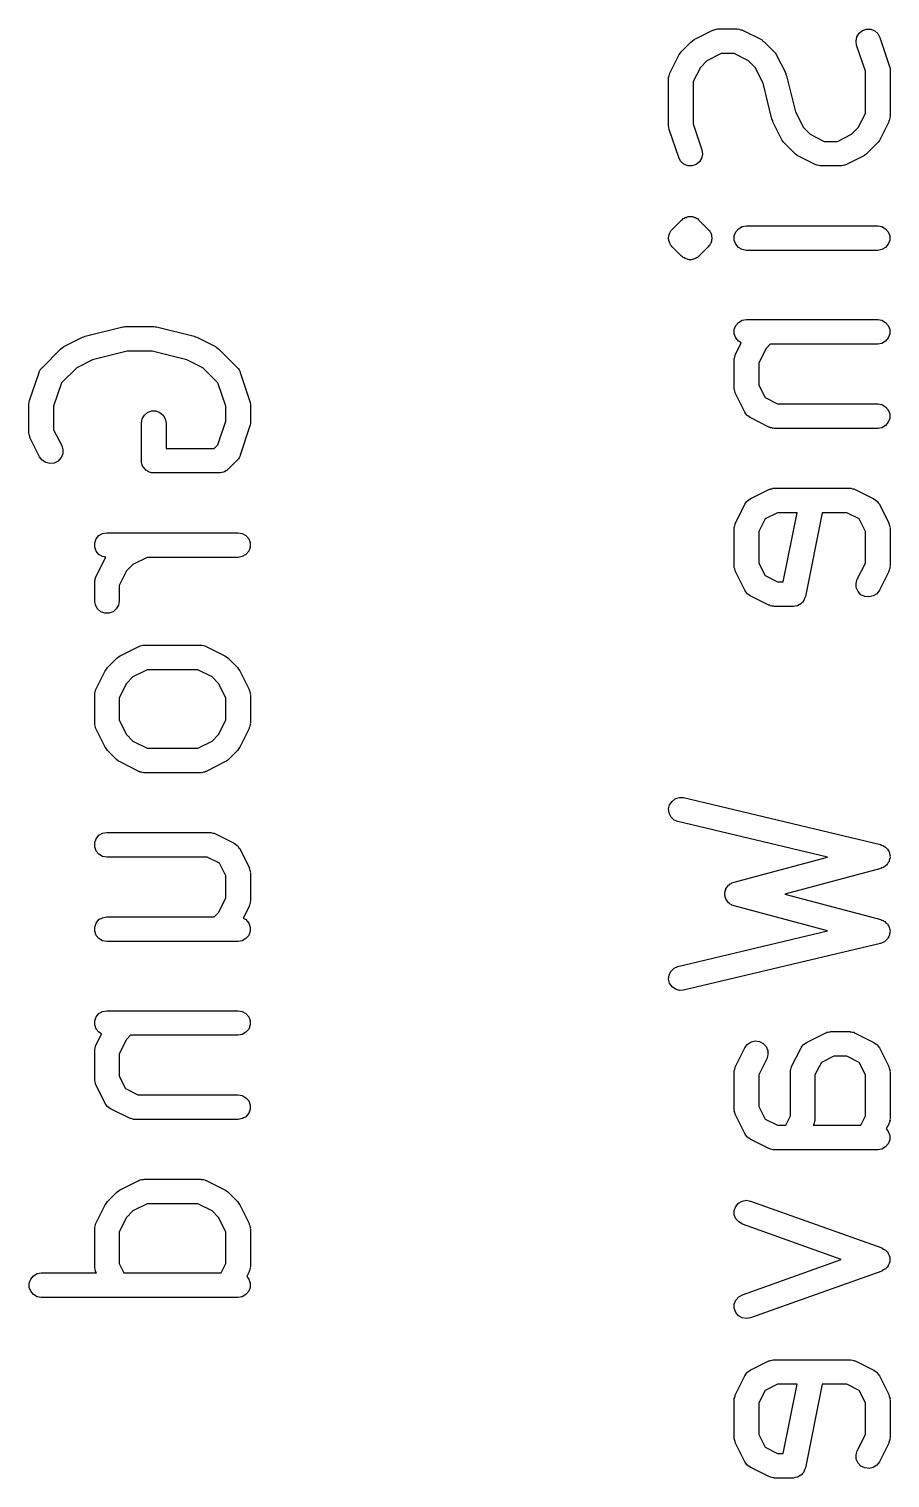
# Model space of a CAD drawing. Extents: x 91.3 to 189.8, y -113.5 to -60.4.
# Drawn here: x 138.71 to 142.21, y -106.46 to -100.57 of the extents above; entities that cross this region are included whole.
import ezdxf

# ---------------------------------------------------------------- set-up
doc = ezdxf.new("R2010")
doc.units = 0
doc.header["$MEASUREMENT"] = 0
doc.layers.add('BLACK', color=7, linetype='CONTINUOUS')

msp = doc.modelspace()

# ---------------------------------------------------------------- linework, layer by layer
at = {"layer": 'Black'}
for p, q in [((141.403, -100.622), (141.409, -100.617)), ((141.409, -100.617), (141.416, -100.612)), ((141.416, -100.612), (141.492, -100.574)), ((141.492, -100.574), (141.495, -100.574)), ((141.495, -100.574), (141.497, -100.572)), ((141.497, -100.572), (141.503, -100.571)), ((141.503, -100.571), (141.509, -100.569)), ((141.509, -100.569), (141.511, -100.57)), ((141.511, -100.57), (141.514, -100.569)), ((141.514, -100.569), (141.59, -100.569)), ((141.59, -100.569), (141.593, -100.57)), ((141.593, -100.57), (141.596, -100.569)), ((141.596, -100.569), (141.602, -100.571)), ((141.602, -100.571), (141.608, -100.572)), ((141.608, -100.572), (141.61, -100.574)), ((141.61, -100.574), (141.613, -100.574)), ((141.613, -100.574), (141.689, -100.612)), ((141.689, -100.612), (141.695, -100.617)), ((141.695, -100.617), (141.702, -100.622)), ((142.074, -100.618), (142.077, -100.601)), ((142.076, -100.635), (142.074, -100.618)), ((142.077, -100.601), (142.086, -100.586)), ((142.086, -100.586), (142.1, -100.575)), ((142.1, -100.575), (142.116, -100.57)), ((142.116, -100.57), (142.134, -100.57)), ((142.134, -100.57), (142.15, -100.576)), ((142.15, -100.576), (142.163, -100.588)), ((142.163, -100.588), (142.171, -100.603)), ((142.171, -100.603), (142.209, -100.718)), ((141.317, -100.749), (141.355, -100.673)), ((141.355, -100.673), (141.36, -100.666)), ((141.36, -100.666), (141.365, -100.66)), ((141.365, -100.66), (141.403, -100.622)), ((141.526, -100.669), (141.468, -100.698)), ((141.579, -100.669), (141.526, -100.669)), ((141.637, -100.698), (141.579, -100.669)), ((141.702, -100.622), (141.74, -100.66)), ((141.74, -100.66), (141.745, -100.666)), ((141.745, -100.666), (141.749, -100.673)), ((141.749, -100.673), (141.788, -100.749)), ((142.112, -100.741), (142.076, -100.635)), ((141.441, -100.725), (141.412, -100.783)), ((141.468, -100.698), (141.441, -100.725)), ((141.664, -100.725), (141.637, -100.698)), ((141.696, -100.789), (141.664, -100.725)), ((142.209, -100.718), (142.211, -100.725)), ((142.211, -100.725), (142.212, -100.733)), ((142.212, -100.733), (142.212, -100.924)), ((141.312, -100.766), (141.314, -100.76)), ((141.312, -100.769), (141.312, -100.766)), ((141.312, -100.771), (141.312, -100.769)), ((141.312, -100.962), (141.312, -100.771)), ((141.314, -100.76), (141.315, -100.754)), ((141.315, -100.754), (141.316, -100.752)), ((141.316, -100.752), (141.317, -100.749)), ((141.412, -100.783), (141.412, -100.954)), ((141.732, -100.936), (141.696, -100.789)), ((141.788, -100.749), (141.789, -100.754)), ((141.789, -100.754), (141.791, -100.759)), ((141.791, -100.759), (141.828, -100.906)), ((142.112, -100.912), (142.112, -100.741)), ((141.828, -100.906), (141.86, -100.97)), ((142.083, -100.97), (142.112, -100.912)), ((141.313, -100.97), (141.312, -100.962)), ((141.314, -100.978), (141.313, -100.97)), ((141.412, -100.954), (141.447, -101.06)), ((141.735, -100.941), (141.732, -100.936)), ((141.736, -100.946), (141.735, -100.941)), ((141.774, -101.022), (141.736, -100.946)), ((141.86, -100.97), (141.887, -100.997)), ((142.056, -100.997), (142.083, -100.97)), ((142.207, -100.946), (142.169, -101.022)), ((142.209, -100.941), (142.207, -100.943)), ((142.207, -100.943), (142.207, -100.946)), ((142.21, -100.935), (142.209, -100.941)), ((142.212, -100.93), (142.21, -100.935)), ((142.212, -100.924), (142.211, -100.927)), ((142.211, -100.927), (142.212, -100.93)), ((141.353, -101.092), (141.314, -100.978)), ((141.779, -101.029), (141.774, -101.022)), ((141.784, -101.035), (141.779, -101.029)), ((141.887, -100.997), (141.945, -101.026)), ((141.945, -101.026), (141.998, -101.026)), ((141.998, -101.026), (142.056, -100.997)), ((142.164, -101.029), (142.159, -101.035)), ((142.169, -101.022), (142.164, -101.029)), ((141.45, -101.078), (141.446, -101.095)), ((141.447, -101.06), (141.45, -101.078)), ((141.822, -101.073), (141.784, -101.035)), ((141.828, -101.078), (141.822, -101.073)), ((141.835, -101.083), (141.828, -101.078)), ((141.911, -101.121), (141.835, -101.083)), ((142.108, -101.083), (142.032, -101.121)), ((142.115, -101.078), (142.108, -101.083)), ((142.121, -101.073), (142.115, -101.078)), ((142.159, -101.035), (142.121, -101.073)), ((141.361, -101.107), (141.353, -101.092)), ((141.374, -101.119), (141.361, -101.107)), ((141.39, -101.125), (141.374, -101.119)), ((141.407, -101.126), (141.39, -101.125)), ((141.424, -101.12), (141.407, -101.126)), ((141.437, -101.109), (141.424, -101.12)), ((141.446, -101.095), (141.437, -101.109)), ((141.914, -101.122), (141.911, -101.121)), ((141.916, -101.123), (141.914, -101.122)), ((141.922, -101.124), (141.916, -101.123)), ((141.928, -101.126), (141.922, -101.124)), ((141.93, -101.126), (141.928, -101.126)), ((141.933, -101.126), (141.93, -101.126)), ((142.01, -101.126), (141.933, -101.126)), ((142.012, -101.126), (142.01, -101.126)), ((142.015, -101.126), (142.012, -101.126)), ((142.021, -101.124), (142.015, -101.126)), ((142.027, -101.123), (142.021, -101.124)), ((142.029, -101.122), (142.027, -101.123)), ((142.032, -101.121), (142.029, -101.122)), ((141.324, -101.387), (141.327, -101.384)), ((141.327, -101.384), (141.365, -101.346)), ((141.365, -101.346), (141.368, -101.343)), ((141.368, -101.343), (141.371, -101.34)), ((141.371, -101.34), (141.375, -101.338)), ((141.375, -101.338), (141.379, -101.336)), ((141.379, -101.336), (141.383, -101.335)), ((141.383, -101.335), (141.387, -101.333)), ((141.387, -101.333), (141.391, -101.332)), ((141.391, -101.332), (141.396, -101.331)), ((141.396, -101.331), (141.4, -101.332)), ((141.4, -101.332), (141.404, -101.331)), ((141.404, -101.331), (141.409, -101.332)), ((141.409, -101.332), (141.413, -101.333)), ((141.413, -101.333), (141.417, -101.335)), ((141.417, -101.335), (141.421, -101.336)), ((141.421, -101.336), (141.425, -101.338)), ((141.425, -101.338), (141.429, -101.34)), ((141.429, -101.34), (141.432, -101.343)), ((141.432, -101.343), (141.435, -101.346)), ((141.435, -101.346), (141.473, -101.384)), ((141.473, -101.384), (141.476, -101.387)), ((141.585, -101.394), (141.596, -101.381)), ((141.596, -101.381), (141.611, -101.372)), ((141.611, -101.372), (141.629, -101.369)), ((141.629, -101.369), (142.162, -101.369)), ((142.162, -101.369), (142.179, -101.372)), ((142.179, -101.372), (142.194, -101.381)), ((142.194, -101.381), (142.205, -101.394)), ((141.312, -101.415), (141.313, -101.413)), ((141.312, -101.419), (141.312, -101.415)), ((141.312, -101.423), (141.312, -101.419)), ((141.313, -101.426), (141.312, -101.423)), ((141.313, -101.408), (141.314, -101.406)), ((141.313, -101.41), (141.313, -101.408)), ((141.313, -101.413), (141.313, -101.41)), ((141.313, -101.428), (141.313, -101.426)), ((141.313, -101.43), (141.313, -101.428)), ((141.314, -101.432), (141.313, -101.43)), ((141.314, -101.406), (141.315, -101.402)), ((141.315, -101.436), (141.314, -101.432)), ((141.315, -101.402), (141.317, -101.398)), ((141.317, -101.44), (141.315, -101.436)), ((141.317, -101.398), (141.318, -101.396)), ((141.318, -101.442), (141.317, -101.44)), ((141.318, -101.396), (141.319, -101.394)), ((141.319, -101.444), (141.318, -101.442)), ((141.319, -101.394), (141.32, -101.392)), ((141.32, -101.392), (141.321, -101.39)), ((141.321, -101.39), (141.324, -101.387)), ((141.476, -101.387), (141.479, -101.39)), ((141.479, -101.39), (141.48, -101.392)), ((141.48, -101.392), (141.481, -101.394)), ((141.481, -101.394), (141.482, -101.396)), ((141.482, -101.442), (141.481, -101.444)), ((141.482, -101.396), (141.483, -101.398)), ((141.483, -101.44), (141.482, -101.442)), ((141.483, -101.398), (141.485, -101.402)), ((141.485, -101.436), (141.483, -101.44)), ((141.485, -101.402), (141.486, -101.406)), ((141.486, -101.432), (141.485, -101.436)), ((141.486, -101.406), (141.487, -101.408)), ((141.487, -101.43), (141.486, -101.432)), ((141.487, -101.408), (141.487, -101.41)), ((141.487, -101.41), (141.487, -101.413)), ((141.487, -101.413), (141.488, -101.415)), ((141.488, -101.423), (141.487, -101.426)), ((141.487, -101.426), (141.487, -101.428)), ((141.487, -101.428), (141.487, -101.43)), ((141.488, -101.415), (141.488, -101.419)), ((141.488, -101.419), (141.488, -101.423)), ((141.579, -101.41), (141.585, -101.394)), ((141.579, -101.428), (141.579, -101.41)), ((141.585, -101.444), (141.579, -101.428)), ((142.205, -101.394), (142.211, -101.41)), ((142.211, -101.428), (142.205, -101.444)), ((142.211, -101.41), (142.211, -101.428)), ((141.32, -101.446), (141.319, -101.444)), ((141.321, -101.448), (141.32, -101.446)), ((141.324, -101.451), (141.321, -101.448)), ((141.327, -101.454), (141.324, -101.451)), ((141.365, -101.492), (141.327, -101.454)), ((141.368, -101.495), (141.365, -101.492)), ((141.371, -101.498), (141.368, -101.495)), ((141.375, -101.5), (141.371, -101.498)), ((141.379, -101.502), (141.375, -101.5)), ((141.425, -101.5), (141.421, -101.502)), ((141.429, -101.498), (141.425, -101.5)), ((141.432, -101.495), (141.429, -101.498)), ((141.435, -101.492), (141.432, -101.495)), ((141.473, -101.454), (141.435, -101.492)), ((141.476, -101.451), (141.473, -101.454)), ((141.479, -101.448), (141.476, -101.451)), ((141.48, -101.446), (141.479, -101.448)), ((141.481, -101.444), (141.48, -101.446)), ((141.596, -101.457), (141.585, -101.444)), ((141.611, -101.466), (141.596, -101.457)), ((141.629, -101.469), (141.611, -101.466)), ((142.162, -101.469), (141.629, -101.469)), ((142.179, -101.466), (142.162, -101.469)), ((142.194, -101.457), (142.179, -101.466)), ((142.205, -101.444), (142.194, -101.457)), ((141.383, -101.504), (141.379, -101.502)), ((141.387, -101.505), (141.383, -101.504)), ((141.391, -101.506), (141.387, -101.505)), ((141.396, -101.507), (141.391, -101.506)), ((141.4, -101.507), (141.396, -101.507)), ((141.404, -101.507), (141.4, -101.507)), ((141.409, -101.506), (141.404, -101.507)), ((141.413, -101.505), (141.409, -101.506)), ((141.417, -101.504), (141.413, -101.505)), ((141.421, -101.502), (141.417, -101.504)), ((138.94, -101.818), (139.093, -101.78)), ((139.093, -101.78), (139.099, -101.78)), ((139.099, -101.78), (139.105, -101.779)), ((139.105, -101.779), (139.219, -101.779)), ((139.219, -101.779), (139.225, -101.78)), ((139.225, -101.78), (139.231, -101.78)), ((139.231, -101.78), (139.384, -101.818)), ((141.579, -101.791), (141.585, -101.775)), ((141.579, -101.809), (141.579, -101.791)), ((141.585, -101.775), (141.596, -101.762)), ((141.596, -101.762), (141.611, -101.753)), ((141.611, -101.753), (141.629, -101.75)), ((141.629, -101.75), (142.162, -101.75)), ((142.162, -101.75), (142.179, -101.753)), ((142.179, -101.753), (142.194, -101.762)), ((142.194, -101.762), (142.205, -101.775)), ((142.205, -101.775), (142.211, -101.791)), ((142.211, -101.791), (142.211, -101.809)), ((138.854, -101.86), (138.93, -101.822)), ((138.93, -101.822), (138.935, -101.82)), ((138.935, -101.82), (138.94, -101.818)), ((139.384, -101.818), (139.389, -101.82)), ((139.389, -101.82), (139.394, -101.822)), ((139.394, -101.822), (139.47, -101.86)), ((141.585, -101.825), (141.579, -101.809)), ((141.584, -101.892), (141.607, -101.845)), ((141.596, -101.838), (141.585, -101.825)), ((141.607, -101.845), (141.596, -101.838)), ((141.725, -101.85), (141.708, -101.868)), ((142.162, -101.85), (141.725, -101.85)), ((142.179, -101.847), (142.162, -101.85)), ((142.194, -101.838), (142.179, -101.847)), ((142.205, -101.825), (142.194, -101.838)), ((142.211, -101.809), (142.205, -101.825)), ((138.765, -101.946), (138.841, -101.869)), ((138.841, -101.869), (138.847, -101.865)), ((138.847, -101.865), (138.854, -101.86)), ((138.97, -101.914), (138.906, -101.946)), ((139.111, -101.879), (138.97, -101.914)), ((139.213, -101.879), (139.111, -101.879)), ((139.354, -101.914), (139.213, -101.879)), ((139.418, -101.946), (139.354, -101.914)), ((139.47, -101.86), (139.476, -101.865)), ((139.476, -101.865), (139.483, -101.869)), ((139.483, -101.869), (139.559, -101.946)), ((141.579, -101.909), (141.581, -101.903)), ((141.579, -101.911), (141.579, -101.909)), ((141.579, -101.914), (141.579, -101.911)), ((141.579, -102.029), (141.579, -101.914)), ((141.581, -101.903), (141.582, -101.897)), ((141.582, -101.897), (141.583, -101.895)), ((141.583, -101.895), (141.584, -101.892)), ((141.708, -101.868), (141.679, -101.926)), ((138.714, -102.079), (138.753, -101.965)), ((138.753, -101.965), (138.754, -101.963)), ((138.754, -101.963), (138.755, -101.96)), ((138.755, -101.96), (138.758, -101.955)), ((138.758, -101.955), (138.761, -101.95)), ((138.761, -101.95), (138.763, -101.948)), ((138.763, -101.948), (138.765, -101.946)), ((138.906, -101.946), (138.844, -102.008)), ((139.48, -102.008), (139.418, -101.946)), ((139.559, -101.946), (139.561, -101.948)), ((139.561, -101.948), (139.563, -101.95)), ((139.563, -101.95), (139.566, -101.955)), ((139.566, -101.955), (139.569, -101.96)), ((139.569, -101.96), (139.57, -101.963)), ((139.57, -101.963), (139.571, -101.965)), ((139.571, -101.965), (139.609, -102.079)), ((141.679, -101.926), (141.679, -102.017)), ((138.844, -102.008), (138.812, -102.103)), ((139.512, -102.103), (139.48, -102.008)), ((141.579, -102.031), (141.579, -102.029)), ((141.579, -102.034), (141.579, -102.031)), ((141.679, -102.017), (141.704, -102.067)), ((138.712, -102.095), (138.713, -102.087)), ((138.713, -102.087), (138.714, -102.079)), ((139.609, -102.079), (139.611, -102.087)), ((139.611, -102.087), (139.612, -102.095)), ((141.581, -102.04), (141.579, -102.034)), ((141.582, -102.046), (141.581, -102.04)), ((141.583, -102.048), (141.582, -102.046)), ((141.584, -102.051), (141.583, -102.048)), ((141.622, -102.127), (141.584, -102.051)), ((141.704, -102.067), (141.755, -102.093)), ((138.712, -102.21), (138.712, -102.095)), ((138.812, -102.103), (138.812, -102.198)), ((139.172, -102.154), (139.181, -102.139)), ((139.181, -102.139), (139.194, -102.128)), ((139.194, -102.128), (139.21, -102.122)), ((139.21, -102.122), (139.228, -102.122)), ((139.228, -102.122), (139.244, -102.128)), ((139.244, -102.128), (139.257, -102.139)), ((139.257, -102.139), (139.266, -102.154)), ((139.512, -102.163), (139.512, -102.103)), ((139.612, -102.095), (139.612, -102.171)), ((141.626, -102.133), (141.622, -102.127)), ((141.63, -102.139), (141.626, -102.133)), ((141.631, -102.14), (141.63, -102.139)), ((141.632, -102.141), (141.631, -102.14)), ((141.638, -102.145), (141.632, -102.141)), ((141.644, -102.149), (141.638, -102.145)), ((141.72, -102.188), (141.644, -102.149)), ((141.755, -102.093), (142.162, -102.093)), ((142.162, -102.093), (142.179, -102.096)), ((142.179, -102.096), (142.194, -102.105)), ((142.194, -102.105), (142.205, -102.118)), ((142.205, -102.118), (142.211, -102.134)), ((142.211, -102.134), (142.211, -102.152)), ((138.812, -102.198), (138.845, -102.263)), ((139.169, -102.171), (139.172, -102.154)), ((139.169, -102.324), (139.169, -102.171)), ((139.266, -102.154), (139.269, -102.171)), ((139.269, -102.171), (139.269, -102.274)), ((139.48, -102.259), (139.512, -102.163)), ((139.609, -102.187), (139.571, -102.302)), ((139.611, -102.179), (139.609, -102.187)), ((139.612, -102.171), (139.611, -102.179)), ((141.723, -102.188), (141.72, -102.188)), ((141.726, -102.19), (141.723, -102.188)), ((141.732, -102.191), (141.726, -102.19)), ((141.737, -102.193), (141.732, -102.191)), ((141.74, -102.192), (141.737, -102.193)), ((141.743, -102.193), (141.74, -102.192)), ((142.162, -102.193), (141.743, -102.193)), ((142.179, -102.19), (142.162, -102.193)), ((142.194, -102.181), (142.179, -102.19)), ((142.205, -102.168), (142.194, -102.181)), ((142.211, -102.152), (142.205, -102.168)), ((138.712, -102.212), (138.712, -102.21)), ((138.712, -102.215), (138.712, -102.212)), ((138.714, -102.221), (138.712, -102.215)), ((138.715, -102.227), (138.714, -102.221)), ((138.716, -102.229), (138.715, -102.227)), ((138.717, -102.232), (138.716, -102.229)), ((138.755, -102.308), (138.717, -102.232)), ((138.845, -102.263), (138.85, -102.28)), ((139.465, -102.274), (139.48, -102.259)), ((138.766, -102.322), (138.755, -102.308)), ((138.78, -102.332), (138.766, -102.322)), ((138.83, -102.326), (138.814, -102.334)), ((138.842, -102.313), (138.83, -102.326)), ((138.849, -102.297), (138.842, -102.313)), ((138.85, -102.28), (138.849, -102.297)), ((139.17, -102.328), (139.169, -102.324)), ((139.269, -102.274), (139.465, -102.274)), ((139.559, -102.321), (139.521, -102.359)), ((139.561, -102.319), (139.559, -102.321)), ((139.563, -102.317), (139.561, -102.319)), ((139.566, -102.312), (139.563, -102.317)), ((139.569, -102.307), (139.566, -102.312)), ((139.57, -102.304), (139.569, -102.307)), ((139.571, -102.302), (139.57, -102.304)), ((138.797, -102.336), (138.78, -102.332)), ((138.814, -102.334), (138.797, -102.336)), ((139.17, -102.332), (139.17, -102.328)), ((139.171, -102.337), (139.17, -102.332)), ((139.172, -102.341), (139.171, -102.337)), ((139.174, -102.345), (139.172, -102.341)), ((139.176, -102.349), (139.174, -102.345)), ((139.179, -102.352), (139.176, -102.349)), ((139.181, -102.356), (139.179, -102.352)), ((139.184, -102.359), (139.181, -102.356)), ((139.187, -102.362), (139.184, -102.359)), ((139.191, -102.364), (139.187, -102.362)), ((139.194, -102.367), (139.191, -102.364)), ((139.198, -102.369), (139.194, -102.367)), ((139.202, -102.371), (139.198, -102.369)), ((139.206, -102.372), (139.202, -102.371)), ((139.21, -102.373), (139.206, -102.372)), ((139.215, -102.373), (139.21, -102.373)), ((139.219, -102.374), (139.215, -102.373)), ((139.486, -102.374), (139.219, -102.374)), ((139.488, -102.373), (139.486, -102.374)), ((139.49, -102.374), (139.488, -102.373)), ((139.496, -102.372), (139.49, -102.374)), ((139.503, -102.371), (139.496, -102.372)), ((139.505, -102.37), (139.503, -102.371)), ((139.507, -102.369), (139.505, -102.37)), ((139.512, -102.365), (139.507, -102.369)), ((139.518, -102.362), (139.512, -102.365)), ((139.519, -102.36), (139.518, -102.362)), ((139.521, -102.359), (139.519, -102.36)), ((141.644, -102.479), (141.72, -102.441)), ((141.72, -102.441), (141.723, -102.44)), ((141.723, -102.44), (141.726, -102.439)), ((141.726, -102.439), (141.732, -102.438)), ((141.732, -102.438), (141.737, -102.436)), ((141.737, -102.436), (141.74, -102.436)), ((141.74, -102.436), (141.743, -102.436)), ((141.743, -102.436), (142.048, -102.436)), ((142.048, -102.436), (142.05, -102.436)), ((142.05, -102.436), (142.053, -102.436)), ((142.053, -102.436), (142.059, -102.438)), ((142.059, -102.438), (142.065, -102.439)), ((142.065, -102.439), (142.067, -102.44)), ((142.067, -102.44), (142.07, -102.441)), ((142.07, -102.441), (142.146, -102.479)), ((141.584, -102.578), (141.622, -102.501)), ((141.622, -102.501), (141.626, -102.496)), ((141.626, -102.496), (141.63, -102.489)), ((141.63, -102.489), (141.631, -102.489)), ((141.631, -102.489), (141.632, -102.488)), ((141.632, -102.488), (141.638, -102.483)), ((141.638, -102.483), (141.644, -102.479)), ((142.146, -102.479), (142.152, -102.483)), ((142.152, -102.483), (142.158, -102.488)), ((142.158, -102.488), (142.159, -102.489)), ((142.159, -102.489), (142.16, -102.489)), ((142.16, -102.489), (142.164, -102.496)), ((142.164, -102.496), (142.169, -102.501)), ((142.169, -102.501), (142.207, -102.578)), ((141.704, -102.561), (141.679, -102.612)), ((141.755, -102.536), (141.704, -102.561)), ((141.834, -102.536), (141.755, -102.536)), ((141.778, -102.817), (141.834, -102.536)), ((141.936, -102.536), (141.868, -102.876)), ((142.036, -102.536), (141.936, -102.536)), ((142.087, -102.561), (142.036, -102.536)), ((142.112, -102.612), (142.087, -102.561)), ((138.996, -102.628), (139.011, -102.62)), ((139.011, -102.62), (139.029, -102.617)), ((139.029, -102.617), (139.562, -102.617)), ((139.562, -102.617), (139.579, -102.62)), ((139.579, -102.62), (139.594, -102.628)), ((141.579, -102.594), (141.581, -102.589)), ((141.579, -102.597), (141.579, -102.594)), ((141.579, -102.6), (141.579, -102.597)), ((141.579, -102.752), (141.579, -102.6)), ((141.581, -102.589), (141.582, -102.583)), ((141.582, -102.583), (141.583, -102.58)), ((141.583, -102.58), (141.584, -102.578)), ((141.679, -102.612), (141.679, -102.741)), ((142.112, -102.741), (142.112, -102.612)), ((142.207, -102.578), (142.207, -102.58)), ((142.207, -102.58), (142.209, -102.583)), ((142.209, -102.583), (142.21, -102.589)), ((142.21, -102.589), (142.212, -102.594)), ((142.212, -102.594), (142.211, -102.597)), ((142.211, -102.597), (142.212, -102.6)), ((142.212, -102.6), (142.212, -102.752)), ((138.979, -102.658), (138.985, -102.642)), ((138.979, -102.675), (138.979, -102.658)), ((138.985, -102.692), (138.979, -102.675)), ((138.985, -102.642), (138.996, -102.628)), ((139.594, -102.628), (139.605, -102.642)), ((139.605, -102.642), (139.611, -102.658)), ((139.611, -102.675), (139.605, -102.692)), ((139.611, -102.658), (139.611, -102.675)), ((138.984, -102.797), (139.022, -102.72)), ((138.996, -102.705), (138.985, -102.692)), ((139.011, -102.714), (138.996, -102.705)), ((139.025, -102.716), (139.011, -102.714)), ((139.022, -102.72), (139.025, -102.716)), ((139.193, -102.717), (139.134, -102.746)), ((139.562, -102.717), (139.193, -102.717)), ((139.579, -102.714), (139.562, -102.717)), ((139.594, -102.705), (139.579, -102.714)), ((139.605, -102.692), (139.594, -102.705)), ((138.983, -102.799), (138.984, -102.797)), ((139.108, -102.772), (139.079, -102.831)), ((139.134, -102.746), (139.108, -102.772)), ((141.579, -102.755), (141.579, -102.752)), ((141.579, -102.758), (141.579, -102.755)), ((141.581, -102.764), (141.579, -102.758)), ((141.582, -102.769), (141.581, -102.764)), ((141.583, -102.772), (141.582, -102.769)), ((141.584, -102.775), (141.583, -102.772)), ((141.622, -102.851), (141.584, -102.775)), ((141.679, -102.741), (141.704, -102.791)), ((141.704, -102.791), (141.755, -102.817)), ((142.079, -102.806), (142.112, -102.741)), ((142.207, -102.775), (142.169, -102.851)), ((142.209, -102.769), (142.207, -102.772)), ((142.207, -102.772), (142.207, -102.775)), ((142.21, -102.764), (142.209, -102.769)), ((142.212, -102.758), (142.21, -102.764)), ((142.212, -102.752), (142.211, -102.755)), ((142.211, -102.755), (142.212, -102.758)), ((138.979, -102.813), (138.981, -102.808)), ((138.979, -102.816), (138.979, -102.813)), ((138.979, -102.819), (138.979, -102.816)), ((138.979, -102.895), (138.979, -102.819)), ((138.981, -102.808), (138.982, -102.802)), ((138.982, -102.802), (138.983, -102.799)), ((139.079, -102.831), (139.079, -102.895)), ((141.626, -102.857), (141.622, -102.851)), ((141.755, -102.817), (141.778, -102.817)), ((142.074, -102.823), (142.079, -102.806)), ((142.075, -102.84), (142.074, -102.823)), ((142.082, -102.856), (142.075, -102.84)), ((142.094, -102.869), (142.082, -102.856)), ((142.169, -102.851), (142.158, -102.865)), ((138.982, -102.912), (138.979, -102.895)), ((138.99, -102.927), (138.982, -102.912)), ((139.076, -102.912), (139.067, -102.927)), ((139.079, -102.895), (139.076, -102.912)), ((141.63, -102.863), (141.626, -102.857)), ((141.631, -102.864), (141.63, -102.863)), ((141.632, -102.865), (141.631, -102.864)), ((141.638, -102.869), (141.632, -102.865)), ((141.644, -102.873), (141.638, -102.869)), ((141.72, -102.911), (141.644, -102.873)), ((141.723, -102.912), (141.72, -102.911)), ((141.726, -102.914), (141.723, -102.912)), ((141.732, -102.915), (141.726, -102.914)), ((141.737, -102.916), (141.732, -102.915)), ((141.827, -102.915), (141.819, -102.917)), ((141.835, -102.914), (141.827, -102.915)), ((141.836, -102.914), (141.835, -102.914)), ((141.843, -102.91), (141.836, -102.914)), ((141.836, -102.914), (141.836, -102.914)), ((141.85, -102.906), (141.843, -102.91)), ((141.851, -102.905), (141.85, -102.906)), ((141.856, -102.899), (141.851, -102.905)), ((141.851, -102.905), (141.851, -102.905)), ((141.862, -102.893), (141.856, -102.899)), ((141.865, -102.884), (141.862, -102.892)), ((141.862, -102.892), (141.862, -102.892)), ((141.862, -102.892), (141.862, -102.893)), ((141.868, -102.876), (141.865, -102.884)), ((142.11, -102.876), (142.094, -102.869)), ((142.127, -102.878), (142.11, -102.876)), ((142.144, -102.874), (142.127, -102.878)), ((142.158, -102.865), (142.144, -102.874)), ((139.004, -102.939), (138.99, -102.927)), ((139.02, -102.944), (139.004, -102.939)), ((139.037, -102.944), (139.02, -102.944)), ((139.054, -102.939), (139.037, -102.944)), ((139.067, -102.927), (139.054, -102.939)), ((141.74, -102.916), (141.737, -102.916)), ((141.743, -102.917), (141.74, -102.916)), ((141.819, -102.917), (141.743, -102.917)), ((139.082, -103.117), (139.159, -103.079)), ((139.159, -103.079), (139.161, -103.078)), ((139.161, -103.078), (139.164, -103.077)), ((139.164, -103.077), (139.17, -103.076)), ((139.17, -103.076), (139.175, -103.074)), ((139.175, -103.074), (139.178, -103.074)), ((139.178, -103.074), (139.181, -103.074)), ((139.181, -103.074), (139.41, -103.074)), ((139.41, -103.074), (139.412, -103.074)), ((139.412, -103.074), (139.415, -103.074)), ((139.415, -103.074), (139.421, -103.076)), ((139.421, -103.076), (139.427, -103.077)), ((139.427, -103.077), (139.429, -103.078)), ((139.429, -103.078), (139.432, -103.079)), ((139.432, -103.079), (139.508, -103.117)), ((139.031, -103.165), (139.069, -103.127)), ((139.069, -103.127), (139.076, -103.122)), ((139.076, -103.122), (139.082, -103.117)), ((139.508, -103.117), (139.515, -103.122)), ((139.515, -103.122), (139.521, -103.127)), ((139.521, -103.127), (139.559, -103.165)), ((138.984, -103.254), (139.022, -103.178)), ((139.022, -103.178), (139.027, -103.171)), ((139.027, -103.171), (139.031, -103.165)), ((139.134, -103.203), (139.108, -103.23)), ((139.193, -103.174), (139.134, -103.203)), ((139.398, -103.174), (139.193, -103.174)), ((139.456, -103.203), (139.398, -103.174)), ((139.483, -103.23), (139.456, -103.203)), ((139.559, -103.165), (139.564, -103.171)), ((139.564, -103.171), (139.569, -103.178)), ((139.569, -103.178), (139.607, -103.254)), ((138.979, -103.27), (138.981, -103.265)), ((138.981, -103.265), (138.982, -103.259)), ((138.982, -103.259), (138.983, -103.257)), ((138.983, -103.257), (138.984, -103.254)), ((139.108, -103.23), (139.079, -103.288)), ((139.512, -103.288), (139.483, -103.23)), ((139.607, -103.254), (139.607, -103.257)), ((139.607, -103.257), (139.609, -103.259)), ((139.609, -103.259), (139.61, -103.265)), ((139.61, -103.265), (139.612, -103.27)), ((138.979, -103.273), (138.979, -103.27)), ((138.979, -103.276), (138.979, -103.273)), ((138.979, -103.39), (138.979, -103.276)), ((139.079, -103.288), (139.079, -103.379)), ((139.512, -103.379), (139.512, -103.288)), ((139.612, -103.27), (139.611, -103.273)), ((139.611, -103.273), (139.612, -103.276)), ((139.612, -103.276), (139.612, -103.39)), ((139.079, -103.379), (139.108, -103.437)), ((139.483, -103.437), (139.512, -103.379)), ((138.979, -103.393), (138.979, -103.39)), ((138.979, -103.396), (138.979, -103.393)), ((138.981, -103.402), (138.979, -103.396)), ((138.982, -103.408), (138.981, -103.402)), ((138.983, -103.41), (138.982, -103.408)), ((138.984, -103.413), (138.983, -103.41)), ((139.022, -103.489), (138.984, -103.413)), ((139.108, -103.437), (139.134, -103.464)), ((139.456, -103.464), (139.483, -103.437)), ((139.607, -103.413), (139.569, -103.489)), ((139.609, -103.408), (139.607, -103.41)), ((139.607, -103.41), (139.607, -103.413)), ((139.61, -103.402), (139.609, -103.408)), ((139.612, -103.396), (139.61, -103.402)), ((139.612, -103.39), (139.611, -103.393)), ((139.611, -103.393), (139.612, -103.396)), ((139.027, -103.495), (139.022, -103.489)), ((139.031, -103.502), (139.027, -103.495)), ((139.069, -103.54), (139.031, -103.502)), ((139.134, -103.464), (139.193, -103.493)), ((139.193, -103.493), (139.398, -103.493)), ((139.398, -103.493), (139.456, -103.464)), ((139.559, -103.502), (139.521, -103.54)), ((139.564, -103.495), (139.559, -103.502)), ((139.569, -103.489), (139.564, -103.495)), ((139.076, -103.545), (139.069, -103.54)), ((139.082, -103.549), (139.076, -103.545)), ((139.159, -103.588), (139.082, -103.549)), ((139.508, -103.549), (139.432, -103.588)), ((139.515, -103.545), (139.508, -103.549)), ((139.521, -103.54), (139.515, -103.545)), ((139.161, -103.588), (139.159, -103.588)), ((139.164, -103.59), (139.161, -103.588)), ((139.17, -103.591), (139.164, -103.59)), ((139.175, -103.593), (139.17, -103.591)), ((139.178, -103.592), (139.175, -103.593)), ((139.181, -103.593), (139.178, -103.592)), ((139.41, -103.593), (139.181, -103.593)), ((139.412, -103.592), (139.41, -103.593)), ((139.415, -103.593), (139.412, -103.592)), ((139.421, -103.591), (139.415, -103.593)), ((139.427, -103.59), (139.421, -103.591)), ((139.429, -103.588), (139.427, -103.59)), ((139.432, -103.588), (139.429, -103.588)), ((141.312, -103.74), (141.316, -103.723)), ((141.314, -103.757), (141.312, -103.74)), ((141.316, -103.723), (141.326, -103.709)), ((141.326, -103.709), (141.34, -103.698)), ((141.34, -103.698), (141.356, -103.693)), ((141.356, -103.693), (141.373, -103.694)), ((141.373, -103.694), (142.173, -103.885)), ((141.322, -103.773), (141.314, -103.757)), ((141.334, -103.785), (141.322, -103.773)), ((141.35, -103.791), (141.334, -103.785)), ((141.958, -103.936), (141.35, -103.791)), ((138.985, -103.861), (138.996, -103.847)), ((138.996, -103.847), (139.011, -103.839)), ((139.011, -103.839), (139.029, -103.836)), ((139.029, -103.836), (139.448, -103.836)), ((139.448, -103.836), (139.45, -103.836)), ((139.45, -103.836), (139.453, -103.836)), ((139.453, -103.836), (139.459, -103.838)), ((139.459, -103.838), (139.465, -103.839)), ((139.465, -103.839), (139.467, -103.84)), ((139.467, -103.84), (139.47, -103.841)), ((139.47, -103.841), (139.546, -103.879)), ((138.979, -103.877), (138.985, -103.861)), ((138.979, -103.894), (138.979, -103.877)), ((138.985, -103.911), (138.979, -103.894)), ((138.996, -103.924), (138.985, -103.911)), ((139.546, -103.879), (139.552, -103.883)), ((139.552, -103.883), (139.558, -103.888)), ((139.558, -103.888), (139.559, -103.889)), ((139.559, -103.889), (139.56, -103.889)), ((139.56, -103.889), (139.564, -103.896)), ((139.564, -103.896), (139.569, -103.901)), ((139.569, -103.901), (139.607, -103.978)), ((142.173, -103.885), (142.178, -103.887)), ((142.178, -103.887), (142.183, -103.888)), ((142.183, -103.888), (142.186, -103.89)), ((142.186, -103.89), (142.189, -103.892)), ((142.189, -103.892), (142.193, -103.895)), ((142.193, -103.895), (142.197, -103.898)), ((142.197, -103.898), (142.199, -103.901)), ((142.199, -103.901), (142.202, -103.904)), ((142.202, -103.904), (142.204, -103.908)), ((142.204, -103.908), (142.207, -103.912)), ((142.207, -103.912), (142.208, -103.916)), ((142.208, -103.916), (142.21, -103.919)), ((139.011, -103.933), (138.996, -103.924)), ((139.029, -103.936), (139.011, -103.933)), ((139.436, -103.936), (139.029, -103.936)), ((139.487, -103.961), (139.436, -103.936)), ((139.512, -104.012), (139.487, -103.961)), ((141.578, -104.037), (141.958, -103.936)), ((142.187, -103.976), (142.184, -103.978)), ((142.191, -103.974), (142.187, -103.976)), ((142.194, -103.971), (142.191, -103.974)), ((142.198, -103.968), (142.194, -103.971)), ((142.2, -103.965), (142.198, -103.968)), ((142.203, -103.962), (142.2, -103.965)), ((142.205, -103.957), (142.203, -103.962)), ((142.208, -103.953), (142.205, -103.957)), ((142.209, -103.95), (142.208, -103.953)), ((142.21, -103.946), (142.209, -103.95)), ((142.21, -103.919), (142.21, -103.924)), ((142.21, -103.924), (142.212, -103.929)), ((142.211, -103.941), (142.21, -103.946)), ((142.212, -103.929), (142.211, -103.933)), ((142.211, -103.933), (142.212, -103.936)), ((142.212, -103.936), (142.211, -103.941)), ((139.512, -104.102), (139.512, -104.012)), ((139.607, -103.978), (139.607, -103.98)), ((139.607, -103.98), (139.609, -103.983)), ((139.609, -103.983), (139.61, -103.989)), ((139.61, -103.989), (139.612, -103.994)), ((139.612, -103.994), (139.611, -103.997)), ((139.611, -103.997), (139.612, -104)), ((139.612, -104), (139.612, -104.114)), ((142.175, -103.982), (141.785, -104.086)), ((142.179, -103.979), (142.175, -103.982)), ((142.184, -103.978), (142.179, -103.979)), ((141.541, -104.081), (141.542, -104.077)), ((141.541, -104.086), (141.541, -104.081)), ((141.541, -104.09), (141.541, -104.086)), ((141.542, -104.094), (141.541, -104.09)), ((141.542, -104.073), (141.544, -104.069)), ((141.542, -104.077), (141.542, -104.073)), ((141.544, -104.069), (141.545, -104.065)), ((141.545, -104.065), (141.548, -104.061)), ((141.548, -104.061), (141.55, -104.057)), ((141.55, -104.057), (141.553, -104.054)), ((141.553, -104.054), (141.555, -104.05)), ((141.555, -104.05), (141.559, -104.048)), ((141.559, -104.048), (141.562, -104.045)), ((141.562, -104.045), (141.566, -104.043)), ((141.566, -104.043), (141.569, -104.04)), ((141.569, -104.04), (141.574, -104.039)), ((141.574, -104.039), (141.578, -104.037)), ((141.785, -104.086), (142.175, -104.19)), ((139.483, -104.161), (139.512, -104.102)), ((139.607, -104.137), (139.583, -104.184)), ((139.609, -104.131), (139.607, -104.134)), ((139.607, -104.134), (139.607, -104.137)), ((139.61, -104.126), (139.609, -104.131)), ((139.612, -104.12), (139.61, -104.126)), ((139.612, -104.114), (139.611, -104.117)), ((139.611, -104.117), (139.612, -104.12)), ((141.542, -104.099), (141.542, -104.094)), ((141.544, -104.103), (141.542, -104.099)), ((141.545, -104.107), (141.544, -104.103)), ((141.548, -104.11), (141.545, -104.107)), ((141.55, -104.114), (141.548, -104.11)), ((141.553, -104.117), (141.55, -104.114)), ((141.555, -104.121), (141.553, -104.117)), ((141.559, -104.124), (141.555, -104.121)), ((141.562, -104.127), (141.559, -104.124)), ((141.566, -104.129), (141.562, -104.127)), ((141.569, -104.131), (141.566, -104.129)), ((141.574, -104.132), (141.569, -104.131)), ((141.578, -104.134), (141.574, -104.132)), ((141.958, -104.235), (141.578, -104.134)), ((138.979, -104.22), (138.985, -104.204)), ((138.985, -104.204), (138.996, -104.19)), ((138.996, -104.19), (139.011, -104.182)), ((139.011, -104.182), (139.029, -104.179)), ((139.029, -104.179), (139.465, -104.179)), ((139.465, -104.179), (139.483, -104.161)), ((139.583, -104.184), (139.594, -104.19)), ((139.594, -104.19), (139.605, -104.204)), ((139.605, -104.204), (139.611, -104.22)), ((142.175, -104.19), (142.179, -104.192)), ((142.179, -104.192), (142.184, -104.193)), ((142.184, -104.193), (142.187, -104.196)), ((142.187, -104.196), (142.191, -104.197)), ((142.191, -104.197), (142.194, -104.201)), ((142.194, -104.201), (142.198, -104.204)), ((142.198, -104.204), (142.2, -104.207)), ((142.2, -104.207), (142.203, -104.209)), ((142.203, -104.209), (142.205, -104.214)), ((138.979, -104.237), (138.979, -104.22)), ((138.985, -104.254), (138.979, -104.237)), ((138.996, -104.267), (138.985, -104.254)), ((139.011, -104.276), (138.996, -104.267)), ((139.594, -104.267), (139.579, -104.276)), ((139.605, -104.254), (139.594, -104.267)), ((139.611, -104.237), (139.605, -104.254)), ((139.611, -104.22), (139.611, -104.237)), ((141.35, -104.38), (141.958, -104.235)), ((142.199, -104.27), (142.197, -104.273)), ((142.202, -104.268), (142.199, -104.27)), ((142.204, -104.263), (142.202, -104.268)), ((142.207, -104.259), (142.204, -104.263)), ((142.205, -104.214), (142.208, -104.218)), ((142.208, -104.256), (142.207, -104.259)), ((142.208, -104.218), (142.209, -104.222)), ((142.21, -104.252), (142.208, -104.256)), ((142.209, -104.222), (142.21, -104.225)), ((142.21, -104.225), (142.211, -104.23)), ((142.212, -104.242), (142.21, -104.247)), ((142.21, -104.247), (142.21, -104.252)), ((142.211, -104.23), (142.212, -104.235)), ((142.212, -104.235), (142.211, -104.239)), ((142.211, -104.239), (142.212, -104.242)), ((139.029, -104.279), (139.011, -104.276)), ((139.562, -104.279), (139.029, -104.279)), ((139.579, -104.276), (139.562, -104.279)), ((142.173, -104.287), (141.373, -104.477)), ((142.178, -104.285), (142.173, -104.287)), ((142.183, -104.283), (142.178, -104.285)), ((142.186, -104.281), (142.183, -104.283)), ((142.189, -104.28), (142.186, -104.281)), ((142.193, -104.276), (142.189, -104.28)), ((142.197, -104.273), (142.193, -104.276)), ((141.322, -104.399), (141.334, -104.387)), ((141.334, -104.387), (141.35, -104.38)), ((141.312, -104.432), (141.314, -104.414)), ((141.316, -104.448), (141.312, -104.432)), ((141.314, -104.414), (141.322, -104.399)), ((141.326, -104.463), (141.316, -104.448)), ((141.34, -104.473), (141.326, -104.463)), ((141.356, -104.478), (141.34, -104.473)), ((141.373, -104.477), (141.356, -104.478)), ((138.996, -104.571), (139.011, -104.563)), ((139.011, -104.563), (139.029, -104.56)), ((139.029, -104.56), (139.562, -104.56)), ((139.562, -104.56), (139.579, -104.563)), ((139.579, -104.563), (139.594, -104.571)), ((138.979, -104.601), (138.985, -104.585)), ((138.979, -104.618), (138.979, -104.601)), ((138.985, -104.635), (138.979, -104.618)), ((138.985, -104.585), (138.996, -104.571)), ((139.594, -104.571), (139.605, -104.585)), ((139.605, -104.585), (139.611, -104.601)), ((139.611, -104.618), (139.605, -104.635)), ((139.611, -104.601), (139.611, -104.618)), ((138.984, -104.701), (139.007, -104.654)), ((138.996, -104.648), (138.985, -104.635)), ((139.007, -104.654), (138.996, -104.648)), ((139.108, -104.677), (139.079, -104.736)), ((139.125, -104.66), (139.108, -104.677)), ((139.562, -104.66), (139.125, -104.66)), ((139.579, -104.657), (139.562, -104.66)), ((139.594, -104.648), (139.579, -104.657)), ((139.605, -104.635), (139.594, -104.648)), ((141.647, -104.687), (141.664, -104.683)), ((141.664, -104.683), (141.681, -104.685)), ((141.873, -104.689), (141.949, -104.651)), ((141.949, -104.651), (141.952, -104.65)), ((141.952, -104.65), (141.954, -104.648)), ((141.954, -104.648), (141.96, -104.647)), ((141.96, -104.647), (141.966, -104.646)), ((141.966, -104.646), (141.969, -104.646)), ((141.969, -104.646), (141.971, -104.645)), ((141.971, -104.645), (142.048, -104.645)), ((142.048, -104.645), (142.05, -104.646)), ((142.05, -104.646), (142.053, -104.646)), ((142.053, -104.646), (142.059, -104.647)), ((142.059, -104.647), (142.065, -104.648)), ((142.065, -104.648), (142.067, -104.65)), ((142.067, -104.65), (142.07, -104.651)), ((142.07, -104.651), (142.146, -104.689)), ((138.979, -104.718), (138.981, -104.712)), ((138.979, -104.721), (138.979, -104.718)), ((138.979, -104.724), (138.979, -104.721)), ((138.979, -104.838), (138.979, -104.724)), ((138.981, -104.712), (138.982, -104.707)), ((138.982, -104.707), (138.983, -104.704)), ((138.983, -104.704), (138.984, -104.701)), ((139.079, -104.736), (139.079, -104.826)), ((141.584, -104.787), (141.622, -104.711)), ((141.622, -104.711), (141.632, -104.697)), ((141.632, -104.697), (141.647, -104.687)), ((141.681, -104.685), (141.696, -104.693)), ((141.696, -104.693), (141.708, -104.706)), ((141.708, -104.706), (141.715, -104.722)), ((141.716, -104.739), (141.711, -104.756)), ((141.715, -104.722), (141.716, -104.739)), ((141.812, -104.787), (141.851, -104.711)), ((141.851, -104.711), (141.855, -104.705)), ((141.855, -104.705), (141.859, -104.699)), ((141.859, -104.699), (141.86, -104.698)), ((141.86, -104.698), (141.861, -104.697)), ((141.861, -104.697), (141.867, -104.693)), ((141.867, -104.693), (141.873, -104.689)), ((142.146, -104.689), (142.152, -104.693)), ((142.152, -104.693), (142.158, -104.697)), ((142.158, -104.697), (142.159, -104.698)), ((142.159, -104.698), (142.16, -104.699)), ((142.16, -104.699), (142.164, -104.705)), ((142.164, -104.705), (142.169, -104.711)), ((142.169, -104.711), (142.207, -104.787)), ((141.579, -104.804), (141.581, -104.798)), ((141.581, -104.798), (141.582, -104.792)), ((141.582, -104.792), (141.583, -104.79)), ((141.583, -104.79), (141.584, -104.787)), ((141.711, -104.756), (141.679, -104.821)), ((141.807, -104.804), (141.809, -104.798)), ((141.809, -104.798), (141.81, -104.792)), ((141.81, -104.792), (141.812, -104.79)), ((141.812, -104.79), (141.812, -104.787)), ((141.933, -104.771), (141.907, -104.821)), ((141.983, -104.745), (141.933, -104.771)), ((142.036, -104.745), (141.983, -104.745)), ((142.087, -104.771), (142.036, -104.745)), ((142.112, -104.821), (142.087, -104.771)), ((142.207, -104.787), (142.207, -104.79)), ((142.207, -104.79), (142.209, -104.792)), ((142.209, -104.792), (142.21, -104.798)), ((142.21, -104.798), (142.212, -104.804)), ((138.979, -104.841), (138.979, -104.838)), ((138.979, -104.844), (138.979, -104.841)), ((138.981, -104.849), (138.979, -104.844)), ((138.982, -104.855), (138.981, -104.849)), ((138.983, -104.858), (138.982, -104.855)), ((138.984, -104.86), (138.983, -104.858)), ((139.079, -104.826), (139.104, -104.877)), ((141.579, -104.807), (141.579, -104.804)), ((141.579, -104.81), (141.579, -104.807)), ((141.579, -104.962), (141.579, -104.81)), ((141.679, -104.821), (141.679, -104.95)), ((141.808, -104.807), (141.807, -104.804)), ((141.807, -104.81), (141.808, -104.807)), ((141.807, -104.988), (141.807, -104.81)), ((141.907, -104.821), (141.907, -105)), ((142.112, -104.988), (142.112, -104.821)), ((142.212, -104.804), (142.211, -104.807)), ((142.211, -104.807), (142.212, -104.81)), ((142.212, -104.81), (142.212, -105)), ((139.022, -104.937), (138.984, -104.86)), ((139.104, -104.877), (139.155, -104.902)), ((139.155, -104.902), (139.562, -104.902)), ((139.562, -104.902), (139.579, -104.905)), ((139.579, -104.905), (139.594, -104.914)), ((139.594, -104.914), (139.605, -104.927)), ((139.026, -104.943), (139.022, -104.937)), ((139.03, -104.949), (139.026, -104.943)), ((139.031, -104.949), (139.03, -104.949)), ((139.032, -104.951), (139.031, -104.949)), ((139.038, -104.955), (139.032, -104.951)), ((139.044, -104.959), (139.038, -104.955)), ((139.12, -104.997), (139.044, -104.959)), ((139.605, -104.977), (139.594, -104.991)), ((139.605, -104.927), (139.611, -104.944)), ((139.611, -104.961), (139.605, -104.977)), ((139.611, -104.944), (139.611, -104.961)), ((141.579, -104.965), (141.579, -104.962)), ((141.579, -104.968), (141.579, -104.965)), ((141.581, -104.973), (141.579, -104.968)), ((141.582, -104.979), (141.581, -104.973)), ((141.679, -104.95), (141.704, -105.001)), ((139.123, -104.998), (139.12, -104.997)), ((139.126, -104.999), (139.123, -104.998)), ((139.132, -105), (139.126, -104.999)), ((139.137, -105.002), (139.132, -105)), ((139.14, -105.002), (139.137, -105.002)), ((139.143, -105.002), (139.14, -105.002)), ((139.562, -105.002), (139.143, -105.002)), ((139.579, -104.999), (139.562, -105.002)), ((139.594, -104.991), (139.579, -104.999)), ((141.583, -104.982), (141.582, -104.979)), ((141.584, -104.984), (141.583, -104.982)), ((141.622, -105.06), (141.584, -104.984)), ((141.704, -105.001), (141.755, -105.026)), ((141.755, -105.026), (141.788, -105.026)), ((141.788, -105.026), (141.807, -104.988)), ((141.902, -105.022), (141.9, -105.026)), ((141.9, -105.026), (142.093, -105.026)), ((141.903, -105.02), (141.902, -105.022)), ((141.904, -105.017), (141.903, -105.02)), ((141.905, -105.011), (141.904, -105.017)), ((141.907, -105.006), (141.905, -105.011)), ((141.907, -105), (141.907, -105.003)), ((141.907, -105.003), (141.907, -105.006)), ((142.093, -105.026), (142.112, -104.988)), ((142.207, -105.022), (142.197, -105.041)), ((142.209, -105.017), (142.207, -105.02)), ((142.207, -105.02), (142.207, -105.022)), ((142.21, -105.011), (142.209, -105.017)), ((142.212, -105.006), (142.21, -105.011)), ((142.212, -105), (142.211, -105.003)), ((142.211, -105.003), (142.212, -105.006)), ((141.626, -105.066), (141.622, -105.06)), ((141.63, -105.072), (141.626, -105.066)), ((141.631, -105.073), (141.63, -105.072)), ((141.632, -105.074), (141.631, -105.073)), ((141.638, -105.078), (141.632, -105.074)), ((141.644, -105.083), (141.638, -105.078)), ((141.72, -105.121), (141.644, -105.083)), ((142.197, -105.041), (142.205, -105.051)), ((142.205, -105.051), (142.211, -105.068)), ((142.211, -105.085), (142.205, -105.101)), ((142.211, -105.068), (142.211, -105.085)), ((141.723, -105.122), (141.72, -105.121)), ((141.726, -105.123), (141.723, -105.122)), ((141.732, -105.124), (141.726, -105.123)), ((141.737, -105.126), (141.732, -105.124)), ((141.74, -105.126), (141.737, -105.126)), ((141.743, -105.126), (141.74, -105.126)), ((142.162, -105.126), (141.743, -105.126)), ((142.179, -105.123), (142.162, -105.126)), ((142.194, -105.114), (142.179, -105.123)), ((142.205, -105.101), (142.194, -105.114)), ((139.082, -105.289), (139.159, -105.251)), ((139.159, -105.251), (139.161, -105.25)), ((139.161, -105.25), (139.164, -105.248)), ((139.164, -105.248), (139.17, -105.247)), ((139.17, -105.247), (139.175, -105.246)), ((139.175, -105.246), (139.178, -105.246)), ((139.178, -105.246), (139.181, -105.245)), ((139.181, -105.245), (139.41, -105.245)), ((139.41, -105.245), (139.412, -105.246)), ((139.412, -105.246), (139.415, -105.246)), ((139.415, -105.246), (139.421, -105.247)), ((139.421, -105.247), (139.427, -105.248)), ((139.427, -105.248), (139.429, -105.25)), ((139.429, -105.25), (139.432, -105.251)), ((139.432, -105.251), (139.508, -105.289)), ((139.031, -105.336), (139.069, -105.298)), ((139.069, -105.298), (139.076, -105.293)), ((139.076, -105.293), (139.082, -105.289)), ((139.508, -105.289), (139.515, -105.293)), ((139.515, -105.293), (139.521, -105.298)), ((139.521, -105.298), (139.559, -105.336)), ((141.611, -105.334), (141.628, -105.331)), ((141.628, -105.331), (141.645, -105.334)), ((138.984, -105.425), (139.022, -105.349)), ((139.022, -105.349), (139.027, -105.343)), ((139.027, -105.343), (139.031, -105.336)), ((139.134, -105.374), (139.108, -105.401)), ((139.193, -105.345), (139.134, -105.374)), ((139.398, -105.345), (139.193, -105.345)), ((139.456, -105.374), (139.398, -105.345)), ((139.483, -105.401), (139.456, -105.374)), ((139.559, -105.336), (139.564, -105.343)), ((139.564, -105.343), (139.569, -105.349)), ((139.569, -105.349), (139.607, -105.425)), ((141.579, -105.373), (141.585, -105.356)), ((141.579, -105.39), (141.579, -105.373)), ((141.585, -105.356), (141.596, -105.343)), ((141.596, -105.343), (141.611, -105.334)), ((141.645, -105.334), (142.179, -105.524)), ((138.979, -105.442), (138.981, -105.436)), ((138.979, -105.445), (138.979, -105.442)), ((138.979, -105.448), (138.979, -105.445)), ((138.979, -105.6), (138.979, -105.448)), ((138.981, -105.436), (138.982, -105.431)), ((138.982, -105.431), (138.983, -105.428)), ((138.983, -105.428), (138.984, -105.425)), ((139.108, -105.401), (139.079, -105.459)), ((139.512, -105.459), (139.483, -105.401)), ((139.607, -105.425), (139.607, -105.428)), ((139.607, -105.428), (139.609, -105.431)), ((139.609, -105.431), (139.61, -105.436)), ((139.61, -105.436), (139.612, -105.442)), ((139.612, -105.442), (139.611, -105.445)), ((139.611, -105.445), (139.612, -105.448)), ((139.612, -105.448), (139.612, -105.6)), ((141.585, -105.406), (141.579, -105.39)), ((141.597, -105.419), (141.585, -105.406)), ((141.612, -105.428), (141.597, -105.419)), ((142.013, -105.571), (141.612, -105.428)), ((139.079, -105.459), (139.079, -105.588)), ((139.512, -105.588), (139.512, -105.459)), ((142.179, -105.524), (142.179, -105.524)), ((142.179, -105.524), (142.179, -105.525)), ((142.179, -105.525), (142.186, -105.529)), ((142.186, -105.529), (142.194, -105.533)), ((142.194, -105.533), (142.194, -105.533)), ((142.194, -105.533), (142.194, -105.533)), ((142.194, -105.533), (142.2, -105.54)), ((142.2, -105.54), (142.205, -105.546)), ((142.205, -105.546), (142.205, -105.546)), ((142.205, -105.546), (142.205, -105.547)), ((142.205, -105.547), (142.208, -105.555)), ((142.208, -105.555), (142.211, -105.562)), ((142.211, -105.562), (142.211, -105.563)), ((142.211, -105.563), (142.211, -105.563)), ((142.211, -105.563), (142.211, -105.571)), ((138.979, -105.603), (138.979, -105.6)), ((138.979, -105.606), (138.979, -105.603)), ((138.981, -105.611), (138.979, -105.606)), ((138.982, -105.617), (138.981, -105.611)), ((138.983, -105.62), (138.982, -105.617)), ((138.984, -105.622), (138.983, -105.62)), ((138.986, -105.626), (138.984, -105.622)), ((139.079, -105.588), (139.098, -105.626)), ((139.493, -105.626), (139.512, -105.588)), ((139.607, -105.622), (139.597, -105.641)), ((139.609, -105.617), (139.607, -105.62)), ((139.607, -105.62), (139.607, -105.622)), ((139.61, -105.611), (139.609, -105.617)), ((139.612, -105.606), (139.61, -105.611)), ((139.612, -105.6), (139.611, -105.603)), ((139.611, -105.603), (139.612, -105.606)), ((141.612, -105.715), (142.013, -105.571)), ((142.179, -105.619), (141.645, -105.809)), ((142.186, -105.614), (142.179, -105.618)), ((142.179, -105.618), (142.179, -105.618)), ((142.179, -105.618), (142.179, -105.619)), ((142.194, -105.61), (142.186, -105.614)), ((142.2, -105.603), (142.194, -105.61)), ((142.194, -105.61), (142.194, -105.61)), ((142.194, -105.61), (142.194, -105.61)), ((142.205, -105.597), (142.2, -105.603)), ((142.208, -105.588), (142.205, -105.596)), ((142.205, -105.596), (142.205, -105.596)), ((142.205, -105.596), (142.205, -105.597)), ((142.211, -105.58), (142.208, -105.588)), ((142.211, -105.571), (142.211, -105.58)), ((142.211, -105.58), (142.211, -105.58)), ((142.211, -105.58), (142.211, -105.58)), ((138.713, -105.668), (138.719, -105.651)), ((138.713, -105.685), (138.713, -105.668)), ((138.719, -105.651), (138.73, -105.638)), ((138.73, -105.638), (138.745, -105.629)), ((138.745, -105.629), (138.762, -105.626)), ((138.762, -105.626), (138.986, -105.626)), ((139.098, -105.626), (139.493, -105.626)), ((139.597, -105.641), (139.605, -105.651)), ((139.605, -105.651), (139.611, -105.668)), ((139.611, -105.668), (139.611, -105.685)), ((138.719, -105.701), (138.713, -105.685)), ((138.73, -105.714), (138.719, -105.701)), ((138.745, -105.723), (138.73, -105.714)), ((138.762, -105.726), (138.745, -105.723)), ((139.562, -105.726), (138.762, -105.726)), ((139.579, -105.723), (139.562, -105.726)), ((139.594, -105.714), (139.579, -105.723)), ((139.605, -105.701), (139.594, -105.714)), ((139.611, -105.685), (139.605, -105.701)), ((141.579, -105.753), (141.585, -105.737)), ((141.585, -105.737), (141.597, -105.723)), ((141.597, -105.723), (141.612, -105.715)), ((141.579, -105.77), (141.579, -105.753)), ((141.585, -105.787), (141.579, -105.77)), ((141.596, -105.8), (141.585, -105.787)), ((141.611, -105.809), (141.596, -105.8)), ((141.628, -105.812), (141.611, -105.809)), ((141.645, -105.809), (141.628, -105.812)), ((141.732, -105.981), (141.737, -105.979)), ((141.737, -105.979), (141.74, -105.979)), ((141.74, -105.979), (141.743, -105.979)), ((141.743, -105.979), (142.048, -105.979)), ((142.048, -105.979), (142.05, -105.979)), ((142.05, -105.979), (142.053, -105.979)), ((142.053, -105.979), (142.059, -105.981)), ((141.626, -106.038), (141.63, -106.032)), ((141.63, -106.032), (141.631, -106.031)), ((141.631, -106.031), (141.632, -106.03)), ((141.632, -106.03), (141.638, -106.026)), ((141.638, -106.026), (141.644, -106.022)), ((141.644, -106.022), (141.72, -105.984)), ((141.72, -105.984), (141.723, -105.983)), ((141.723, -105.983), (141.726, -105.982)), ((141.726, -105.982), (141.732, -105.981)), ((142.059, -105.981), (142.065, -105.982)), ((142.065, -105.982), (142.067, -105.983)), ((142.067, -105.983), (142.07, -105.984)), ((142.07, -105.984), (142.146, -106.022)), ((142.146, -106.022), (142.152, -106.026)), ((142.152, -106.026), (142.158, -106.03)), ((142.158, -106.03), (142.159, -106.031)), ((142.159, -106.031), (142.16, -106.032)), ((142.16, -106.032), (142.164, -106.038)), ((141.584, -106.12), (141.622, -106.044)), ((141.622, -106.044), (141.626, -106.038)), ((141.755, -106.079), (141.704, -106.104)), ((141.834, -106.079), (141.755, -106.079)), ((141.778, -106.36), (141.834, -106.079)), ((141.936, -106.079), (141.868, -106.419)), ((142.036, -106.079), (141.936, -106.079)), ((142.087, -106.104), (142.036, -106.079)), ((142.164, -106.038), (142.169, -106.044)), ((142.169, -106.044), (142.207, -106.12)), ((141.579, -106.137), (141.581, -106.132)), ((141.579, -106.14), (141.579, -106.137)), ((141.579, -106.143), (141.579, -106.14)), ((141.579, -106.295), (141.579, -106.143)), ((141.581, -106.132), (141.582, -106.126)), ((141.582, -106.126), (141.583, -106.123)), ((141.583, -106.123), (141.584, -106.12)), ((141.704, -106.104), (141.679, -106.155)), ((141.679, -106.155), (141.679, -106.283)), ((142.112, -106.155), (142.087, -106.104)), ((142.112, -106.283), (142.112, -106.155)), ((142.207, -106.12), (142.207, -106.123)), ((142.207, -106.123), (142.209, -106.126)), ((142.209, -106.126), (142.21, -106.132)), ((142.21, -106.132), (142.212, -106.137)), ((142.212, -106.137), (142.211, -106.14)), ((142.211, -106.14), (142.212, -106.143)), ((142.212, -106.143), (142.212, -106.295)), ((141.579, -106.298), (141.579, -106.295)), ((141.579, -106.301), (141.579, -106.298)), ((141.581, -106.307), (141.579, -106.301)), ((141.582, -106.312), (141.581, -106.307)), ((141.583, -106.315), (141.582, -106.312)), ((141.584, -106.318), (141.583, -106.315)), ((141.622, -106.394), (141.584, -106.318)), ((141.679, -106.283), (141.704, -106.334)), ((142.079, -106.349), (142.112, -106.283)), ((142.207, -106.318), (142.169, -106.394)), ((142.209, -106.312), (142.207, -106.315)), ((142.207, -106.315), (142.207, -106.318)), ((142.21, -106.307), (142.209, -106.312)), ((142.212, -106.301), (142.21, -106.307)), ((142.212, -106.295), (142.211, -106.298)), ((142.211, -106.298), (142.212, -106.301)), ((141.704, -106.334), (141.755, -106.36)), ((141.755, -106.36), (141.778, -106.36)), ((142.074, -106.366), (142.079, -106.349)), ((142.075, -106.383), (142.074, -106.366)), ((142.082, -106.399), (142.075, -106.383)), ((141.626, -106.4), (141.622, -106.394)), ((141.63, -106.406), (141.626, -106.4)), ((141.631, -106.407), (141.63, -106.406)), ((141.632, -106.408), (141.631, -106.407)), ((141.638, -106.412), (141.632, -106.408)), ((141.644, -106.416), (141.638, -106.412)), ((141.72, -106.454), (141.644, -106.416)), ((141.85, -106.449), (141.843, -106.452)), ((141.851, -106.448), (141.85, -106.449)), ((141.856, -106.442), (141.851, -106.448)), ((141.851, -106.448), (141.851, -106.448)), ((141.862, -106.436), (141.856, -106.442)), ((141.865, -106.427), (141.862, -106.435)), ((141.862, -106.435), (141.862, -106.435)), ((141.862, -106.435), (141.862, -106.436)), ((141.868, -106.419), (141.865, -106.427)), ((142.094, -106.412), (142.082, -106.399)), ((142.11, -106.419), (142.094, -106.412)), ((142.127, -106.421), (142.11, -106.419)), ((142.144, -106.417), (142.127, -106.421)), ((142.158, -106.408), (142.144, -106.417)), ((142.169, -106.394), (142.158, -106.408)), ((141.723, -106.455), (141.72, -106.454)), ((141.726, -106.457), (141.723, -106.455)), ((141.732, -106.458), (141.726, -106.457)), ((141.737, -106.459), (141.732, -106.458)), ((141.74, -106.459), (141.737, -106.459)), ((141.743, -106.46), (141.74, -106.459)), ((141.819, -106.46), (141.743, -106.46)), ((141.827, -106.458), (141.819, -106.46)), ((141.835, -106.457), (141.827, -106.458)), ((141.836, -106.457), (141.835, -106.457)), ((141.843, -106.452), (141.836, -106.457)), ((141.836, -106.457), (141.836, -106.457))]:
    msp.add_line(p, q, dxfattribs=at)

doc.saveas('drawing.dxf')
